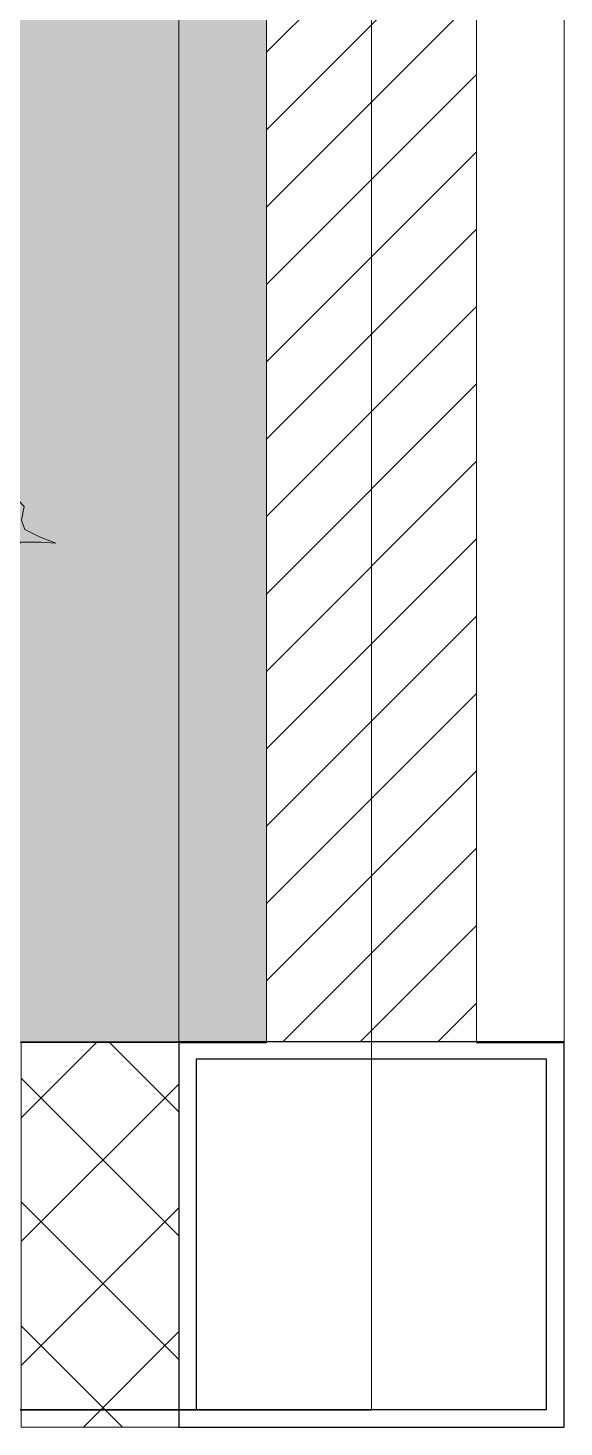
# Model space of a CAD drawing. Header units: millimetres. Extents: x 0 to 71617, y -15450 to 30894.
# Drawn here: x 70310 to 70617, y 13137 to 13936 of the extents above; entities that cross this region are included whole.
import ezdxf

# ---------------------------------------------------------------- set-up
doc = ezdxf.new("R2010")
doc.units = ezdxf.units.MM
doc.linetypes.add('HIDDEN', pattern=[0.375, 0.25, -0.125])
doc.layers.add('COL', color=5, linetype='Continuous')
for name, color, linetype, lineweight in [('Hatch', 8, 'Continuous', 5), ('LINE-DETAIL-SAKURA', 2, 'Continuous', 30), ('tree', 251, 'Continuous', 0), ('Wall Brick', 5, 'Continuous', 15)]:
    doc.layers.add(name, color=color, linetype=linetype, lineweight=lineweight)

# ---------------------------------------------------------------- blocks, each defined once
blk = doc.blocks.new('2D WALL G.F')
at = {"layer": 'Hatch', "color": 3, "linetype": 'HIDDEN', "elevation": 7.927912536312375}
blk.add_lwpolyline([(49999.99882652983, -10500), (39999.99882652995, -10500), (39999.99882652995, 5500), (49999.99882652983, 5500)], close=True, dxfattribs=at)
blk = doc.blocks.new('trees top 024')
at = {"color": 0}
for p, q in [((-1.515287709681818, 2.857804842584613), (-1.577289105986239, 2.629255639178965)), ((-1.48427431153036, 2.678938039919288), (-1.515287709681818, 2.857804842584613)), ((-1.12773453278178, 2.748483240955593), (-1.236243326314163, 2.71868904051162)), ((-0.8719311480288532, 2.539822237846309), (-1.12773453278178, 2.748483240955593)), ((-1.678050899980366, 2.678938039919288), (-1.771091094434741, 2.619298839030591)), ((-1.577289105986239, 2.629255639178965), (-1.678050899980366, 2.678938039919288)), ((-1.375765517997991, 2.659049839622938), (-1.48427431153036, 2.678938039919288)), ((-1.236243326314163, 2.71868904051162), (-1.375765517997991, 2.659049839622938)), ((-1.871852888428872, 2.629255639178965), (-2.019122079650938, 2.539822237846309)), ((-1.771091094434741, 2.619298839030591), (-1.871852888428872, 2.629255639178965)), ((-2.166391270873017, 2.529865437697936), (-2.267153064867134, 2.44043203636528)), ((-2.019122079650938, 2.539822237846309), (-2.166391270873017, 2.529865437697936)), ((-0.7789417535714627, 2.480183036957598), (-0.8719311480288532, 2.539822237846309)), ((-0.7014209581920596, 2.519934037549945), (-0.7789417535714627, 2.480183036957598)), ((-0.546404767431742, 2.470251636809621), (-0.7014209581920596, 2.519934037549945)), ((-2.267153064867134, 2.44043203636528), (-2.267153064867134, 2.360955435180969)), ((-0.5541517669699836, 2.37088683532896), (-0.546404767431742, 2.470251636809621)), ((-2.267153064867134, 2.360955435180969), (-2.344673860246541, 2.271522033848314)), ((-0.530885368356774, 2.301316234292287), (-0.5541517669699836, 2.37088683532896)), ((-2.654706241767173, 2.251633833551963), (-2.538450448696551, 2.192020032663649)), ((-2.484196051930368, 2.251633833551963), (-2.654706241767173, 2.251633833551963)), ((-2.344673860246541, 2.271522033848314), (-2.484196051930368, 2.251633833551963)), ((-0.3991101762111775, 2.162200432219294), (-0.530885368356774, 2.301316234292287)), ((-2.538450448696551, 2.192020032663649), (-2.460929653317159, 2.062835630738647)), ((-0.3216147808302736, 2.072767030886624), (-0.3991101762111775, 2.162200432219294)), ((-2.460929653317159, 2.062835630738647), (-2.530703449158313, 1.933651228813645)), ((-0.3060953817552949, 1.844217827480989), (-0.3216147808302736, 2.072767030886624)), ((-2.530703449158313, 1.933651228813645), (-2.608198844539228, 1.85414922762898)), ((-2.608198844539228, 1.85414922762898), (-2.592704845462752, 1.734921625852351)), ((-0.2363469859126219, 1.784604026592675), (-0.3060953817552949, 1.844217827480989)), ((-0.0425703974626046, 1.784604026592675), (-0.2363469859126219, 1.784604026592675)), ((-0.05806439653909479, 1.734921625852351), (0.0969517942212228, 1.794535426740666)), ((0.0969517942212228, 1.794535426740666), (-0.0425703974626046, 1.784604026592675)), ((-2.592704845462752, 1.734921625852351), (-2.615945844077476, 1.61566862407534)), ((-0.2285999863743804, 1.575917623483008), (-0.1975865882229222, 1.665351024815664)), ((-0.1975865882229222, 1.665351024815664), (-0.05806439653909479, 1.734921625852351)), ((1.562303106879465, 1.694662625252448), (1.523542709189769, 1.551813023123813)), ((1.581657905725837, 1.582877223586706), (1.562303106879465, 1.694662625252448)), ((-2.615945844077476, 1.61566862407534), (-2.716733038070089, 1.556054823187026)), ((-0.0871981948025855, 1.652016024616941), (-0.1647189901819885, 1.366342220360096)), ((-0.0484631971113707, 1.4284452212855), (-0.0871981948025855, 1.652016024616941)), ((1.460550712944386, 1.582877223586706), (1.402435516408321, 1.545615423031464)), ((1.523542709189769, 1.551813023123813), (1.460550712944386, 1.582877223586706)), ((1.649501301682047, 1.57045662340164), (1.581657905725837, 1.582877223586706)), ((1.736699496484629, 1.607718423956868), (1.649501301682047, 1.57045662340164)), ((1.804517492442365, 1.626336624234312), (1.736699496484629, 1.607718423956868)), ((1.964385082913509, 1.495907622290758), (1.804517492442365, 1.626336624234312)), ((-2.716733038070089, 1.556054823187026), (-2.623692843615714, 1.506372422446688)), ((-2.623692843615714, 1.506372422446688), (-2.577210846386262, 1.367256620373723)), ((-1.445539313839141, 1.536166622890661), (-1.46878031245387, 1.506372422446688)), ((-1.46878031245387, 1.506372422446688), (-1.422272915225921, 1.506372422446688)), ((-1.422272915225921, 1.506372422446688), (-1.445539313839141, 1.536166622890661)), ((-0.2053335877611637, 1.446733221558006), (-0.2285999863743804, 1.575917623483008)), ((0.3972305763231994, 1.515389422581052), (0.2615945844077423, 1.478127622025823)), ((0.7169657572655019, 1.254556818694354), (0.3972305763231994, 1.515389422581052)), ((1.247393925649526, 1.495907622290758), (1.155369731134591, 1.489710022198409)), ((1.339443520162934, 1.551813023123813), (1.247393925649526, 1.495907622290758)), ((1.402435516408321, 1.545615423031464), (1.339443520162934, 1.551813023123813)), ((2.022525679448066, 1.458645821735516), (1.964385082913509, 1.495907622290758)), ((-0.2906775826742667, 1.4284452212855), (-0.4069587757433801, 1.353921620175015)), ((-0.1647189901819885, 1.366342220360096), (-0.2906775826742667, 1.4284452212855)), ((-0.2501645850890348, 1.397482620824107), (-0.2053335877611637, 1.446733221558006)), ((0.0871981948025784, 1.403604020915324), (-0.0484631971113707, 1.4284452212855)), ((0.2615945844077423, 1.478127622025823), (0.0871981948025784, 1.403604020915324)), ((1.155369731134591, 1.489710022198409), (1.092377734889208, 1.433804621365354)), ((1.092377734889208, 1.433804621365354), (1.092377734889208, 1.384122220625031)), ((2.070963476560951, 1.483487022105678), (2.022525679448066, 1.458645821735516)), ((2.167864470785194, 1.452448221643166), (2.070963476560951, 1.483487022105678)), ((2.16301307107436, 1.390345220717762), (2.167864470785194, 1.452448221643166)), ((-2.577210846386262, 1.367256620373723), (-2.608198844539228, 1.238072218448721)), ((-0.5329173682356547, 1.366342220360096), (-0.7169911572639975, 1.254556818694354)), ((-0.4069587757433801, 1.353921620175015), (-0.5329173682356547, 1.366342220360096)), ((1.043939937776322, 1.328242219792358), (0.9567417429737404, 1.315821619607277)), ((1.092377734889208, 1.384122220625031), (1.043939937776322, 1.328242219792358)), ((2.177541870208383, 1.346860420069788), (2.16301307107436, 1.390345220717762)), ((2.259888665300135, 1.259916218774222), (2.177541870208383, 1.346860420069788)), ((-0.7169911572639975, 1.254556818694354), (-0.9010903462908324, 1.242136218509273)), ((0.8332469503346047, 1.180007817583487), (0.7169657572655019, 1.254556818694354)), ((0.9567417429737404, 1.315821619607277), (0.8501633493263121, 1.315821619607277)), ((0.8501633493263121, 1.315821619607277), (0.9228073449963929, 1.278559819052035)), ((0.9228073449963929, 1.278559819052035), (0.9597389427950915, 1.216990218134569)), ((2.308351862411499, 1.204036217941535), (2.259888665300135, 1.259916218774222)), ((-2.608198844539228, 1.238072218448721), (-2.569438446849531, 1.088999616227355)), ((-0.9010903462908324, 1.242136218509273), (-1.027048938783111, 1.130325416843164)), ((0.930122544560362, 1.229715618324192), (0.8332469503346047, 1.180007817583487)), ((1.123899133010386, 1.167587217398406), (0.930122544560362, 1.229715618324192)), ((1.114221733587208, 1.043381215547598), (1.123899133010386, 1.167587217398406)), ((2.318029261834674, 1.061161215812533), (2.308351862411499, 1.204036217941535)), ((-2.569438446849531, 1.088999616227355), (-2.484196051930368, 1.029385815339054)), ((-1.027048938783111, 1.130325416843164), (-1.027048938783111, 1.030960615362517)), ((-2.484196051930368, 1.029385815339054), (-2.460929653317159, 0.9498838141543757)), ((-1.027048938783111, 1.030960615362517), (-1.123924533008871, 0.9191752136967892)), ((1.143279331855233, 0.9564370142520175), (1.114221733587208, 1.043381215547598)), ((2.3616410592352, 1.02389941525729), (2.318029261834674, 1.061161215812533)), ((2.482748252016663, 1.02389941525729), (2.3616410592352, 1.02389941525729)), ((2.473045452594992, 0.9928606147947789), (2.569946446819245, 1.030122415350021)), ((2.569946446819245, 1.030122415350021), (2.482748252016663, 1.02389941525729)), ((-2.460929653317159, 0.9498838141543757), (-2.460929653317159, 0.8505190126737148)), ((-1.123924533008871, 0.9191752136967892), (-1.29832092261405, 0.8943340133266133)), ((1.307998322037218, 0.7825232116605036), (1.143279331855233, 0.9564370142520175)), ((2.366467058947549, 0.893495813314118), (2.38584725779241, 0.9493758141468049)), ((2.38584725779241, 0.9493758141468049), (2.473045452594992, 0.9928606147947789)), ((-2.460929653317159, 0.8505190126737148), (-2.336901460709811, 0.7909052117854145)), ((-1.29832092261405, 0.8943340133266133), (-1.511477709908906, 0.8943340133266133)), ((-1.511477709908906, 0.8943340133266133), (-1.366164318570259, 0.8197850122157462)), ((1.60588950428151, 0.8686546129439705), (1.591360705147501, 0.8500110126661582)), ((1.591360705147501, 0.8500110126661582), (1.62041830341553, 0.8500110126661582)), ((1.62041830341553, 0.8500110126661582), (1.60588950428151, 0.8686546129439705)), ((2.380995858081572, 0.8127492121109157), (2.366467058947549, 0.893495813314118)), ((-2.336901460709811, 0.7909052117854145), (-2.27490006440539, 0.7114032106007357)), ((-1.366164318570259, 0.8197850122157462), (-1.269263324346007, 0.6583172098096952)), ((1.404899316261471, 0.6707378099947761), (1.307998322037218, 0.7825232116605036)), ((2.327732061256345, 0.6202172092419715), (2.347086860102703, 0.7754874115556589)), ((2.347086860102703, 0.7754874115556589), (2.380995858081572, 0.8127492121109157)), ((-2.27490006440539, 0.7114032106007357), (-2.290394063481866, 0.5325364079354102)), ((1.424279515106321, 0.3850386057375346), (1.404899316261471, 0.6707378099947761)), ((-1.269263324346007, 0.6583172098096952), (-1.356461519148588, 0.49684940740363)), ((2.351938259813544, 0.5891530087790642), (2.327732061256345, 0.6202172092419715)), ((2.332558060968683, 0.5767324085939833), (2.351938259813544, 0.5891530087790642)), ((-2.290394063481866, 0.5325364079354102), (-2.344673860246541, 0.4033520060104081)), ((-2.344673860246541, 0.4033520060104081), (-2.24391206625241, 0.5027168074910691)), ((-2.24391206625241, 0.5027168074910691), (-2.143124872259797, 0.5722874085277567)), ((-2.143124872259797, 0.5722874085277567), (-2.065629476878886, 0.5523992082313924)), ((-2.065629476878886, 0.5523992082313924), (-1.972614682423007, 0.4530344067507315)), ((2.279268864144981, 0.4897882072984174), (2.303500462700658, 0.5208524077613106)), ((2.303500462700658, 0.5208524077613106), (2.332558060968683, 0.5767324085939833)), ((-1.972614682423007, 0.4530344067507315), (-1.856333489353894, 0.3636010054180758)), ((-1.356461519148588, 0.49684940740363), (-1.453362513372841, 0.3974592059226012)), ((2.206599468476405, 0.4773676071133366), (2.279268864144981, 0.4897882072984174)), ((2.279268864144981, 0.3904234058177565), (2.206599468476405, 0.4773676071133366)), ((-1.856333489353894, 0.3636010054180758), (-1.747824695821535, 0.3536696052700989)), ((-1.747824695821535, 0.3536696052700989), (-1.49204671106709, 0.2840990042334113)), ((-1.453362513372841, 0.3974592059226012), (-1.433982314527995, 0.2484120037016311)), ((1.511477709908903, 0.3105150046270353), (1.424279515106321, 0.3850386057375346)), ((2.090343675405801, 0.2786380041520289), (2.16301307107436, 0.3469386051697967)), ((2.16301307107436, 0.3469386051697967), (2.167864470785194, 0.3966464059105022)), ((2.167864470785194, 0.3966464059105022), (2.192070669342399, 0.4090670060955688)), ((2.192070669342399, 0.4090670060955688), (2.279268864144981, 0.3904234058177565)), ((-1.49204671106709, 0.2840990042334113), (-1.450593913537865, 0.1423924021218141)), ((1.753692095471788, 0.3105150046270353), (1.511477709908903, 0.3105150046270353)), ((1.734311896626942, 0.2484120037016311), (1.928088485076962, 0.3229356048121161)), ((1.928088485076962, 0.3229356048121161), (1.753692095471788, 0.3105150046270353)), ((2.051583277716102, 0.222732603318974), (2.090343675405801, 0.2786380041520289)), ((-1.433982314527995, 0.2484120037016311), (-1.463039912796024, 0.09936480148064675)), ((1.559915507021778, 0.1614678024060652), (1.734311896626942, 0.2484120037016311)), ((1.906244486378963, 0.1606296023935698), (1.96923648262435, 0.2103120031338932)), ((1.96923648262435, 0.2103120031338932), (2.051583277716102, 0.222732603318974)), ((-1.463039912796024, 0.09936480148064675), (-1.588998505288309, 0.0248412003701759)), ((1.521155109332078, 0.04968240074032337), (1.559915507021778, 0.1614678024060652)), ((1.539036708266256, 0.09636760143598622), (1.576831906013485, 0.08610600128308477)), ((1.576831906013485, 0.08610600128308477), (1.62041830341553, -0.06296660093828166)), ((1.62041830341553, -0.06296660093828166), (1.639798502260376, 0.08610600128308477)), ((1.639798502260376, 0.08610600128308477), (1.659178701105237, 0.1109472016532465)), ((1.659178701105237, 0.1109472016532465), (1.726996697062972, 0.1357884020234081)), ((1.726996697062972, 0.1357884020234081), (1.79966609273152, 0.1295654019306767)), ((1.79966609273152, 0.1295654019306767), (1.906244486378963, 0.1606296023935698)), ((-1.588998505288309, 0.0248412003701759), (-1.472742712217691, -0.03728720055562462)), ((0, 0), (-0.02908299826651728, -0.03728720055562462)), ((0.02905759826802168, -0.03728720055562462), (0, 0)), ((1.550212707600117, -0.1118108016661097), (1.521155109332078, 0.04968240074032337)), ((-1.472742712217691, -0.03728720055562462), (-1.414602115683135, -0.2111756031467564)), ((-0.02908299826651728, -0.03728720055562462), (0.02905759826802168, -0.03728720055562462)), ((1.482394711642385, -0.1863344027765947), (1.550212707600117, -0.1118108016661097)), ((-1.414602115683135, -0.2111756031467564), (-1.453362513372841, -0.3726434055528074)), ((1.443634313952675, -0.4968748074040121), (1.482394711642385, -0.1863344027765947)), ((-1.453362513372841, -0.3726434055528074), (-1.404899316261478, -0.5589778083294163)), ((1.492097511064042, -0.5589778083294163), (1.443634313952675, -0.4968748074040121)), ((-1.404899316261478, -0.5589778083294163), (-1.29832092261405, -0.6335014094399014)), ((1.453337113374346, -0.583819008699578), (1.492097511064042, -0.5589778083294163)), ((-1.29832092261405, -0.6335014094399014), (-1.269263324346007, -0.7328662109205482)), ((1.3951965168398, -0.6956044103653056), (1.453337113374346, -0.583819008699578)), ((-1.269263324346007, -0.7328662109205482), (-1.269263324346007, -0.8570722127713708)), ((1.346758719726918, -0.757707411290724), (1.3951965168398, -0.6956044103653056)), ((1.201419928389775, -0.7825486116608857), (1.346758719726918, -0.757707411290724)), ((1.346758719726918, -0.9564624142523996), (1.201419928389775, -0.7825486116608857)), ((-1.269263324346007, -0.8570722127713708), (-1.114247133585692, -0.931621213882238)), ((-1.114247133585692, -0.931621213882238), (-1.0367263382063, -1.030986015362899)), ((1.114221733587208, -1.043406615547966), (1.123899133010386, -0.9440418140673188)), ((1.123899133010386, -0.9440418140673188), (1.172362330121754, -0.9192006136971571)), ((1.172362330121754, -0.9192006136971571), (1.346758719726918, -0.9564624142523996)), ((-1.0367263382063, -1.030986015362899), (-1.056106537051146, -1.254556818694354)), ((0.9688829422500689, -1.180033217583869), (1.114221733587208, -1.043406615547966)), ((-0.9979659405165933, -1.291818619249597), (-0.8720073480243151, -1.204874417954031)), ((-0.8720073480243151, -1.204874417954031), (-0.7751317537985578, -1.229715618324192)), ((-0.7751317537985578, -1.229715618324192), (-0.6588505607294444, -1.353947020175383)), ((0.8913621468706694, -1.291818619249597), (0.9688829422500689, -1.180033217583869)), ((-1.056106537051146, -1.254556818694354), (-1.123924533008871, -1.416050021100787)), ((-1.123924533008871, -1.416050021100787), (-0.9979659405165933, -1.291818619249597)), ((0.6007099641948912, -1.416050021100787), (0.7266685566871729, -1.316659819619758)), ((0.7266685566871729, -1.316659819619758), (0.8913621468706694, -1.291818619249597)), ((-0.6588505607294444, -1.353947020175383), (-0.5135371693907977, -1.465732421841111)), ((-0.5135371693907977, -1.465732421841111), (-0.3778757774768486, -1.478153022026191)), ((-0.3778757774768486, -1.478153022026191), (-0.05814059653456027, -1.565097223321757)), ((0.1065783936474283, -1.515414822581434), (0.242214385562896, -1.465732421841111)), ((0.242214385562896, -1.465732421841111), (0.387553176900024, -1.478153022026191)), ((0.387553176900024, -1.478153022026191), (0.6007099641948912, -1.416050021100787)), ((-0.05814059653456027, -1.565097223321757), (0.02905759826802168, -1.863217027764094)), ((0.02905759826802168, -1.863217027764094), (0.06781799595773208, -1.565097223321757)), ((0.06781799595773208, -1.565097223321757), (0.1065783936474283, -1.515414822581434))]:
    blk.add_line(p, q, dxfattribs=at)
blk = doc.blocks.new('tree0002')
at = {"color": 0, "xscale": 500, "yscale": 500, "zscale": 500}
blk.add_blockref('trees top 024', (1737265.571300159, 70359.8734273375), dxfattribs=at)
blk = doc.blocks.new('LANDSCAPE SITE')
h = blk.add_hatch()
h.set_pattern_fill('AR-SAND', color=256, scale=5, angle=180.0000000000001, style=0)
h.set_pattern_definition([(217.5000000000001, (0, 0), (8.000156479920525, -244.7066186646712), [0, -193.04, 0, -215.9, 0, -206.375]), (187.5, (0, 0), (-224.7616415690009, -358.4125502841774), [0, -104.14, 0, -173.99, 0, -66.67500000000001]), (147.5000000000001, (156.21, 1.88983318762554e-13), (-395.496185120729, -0.7185923392733595), [0, -63.5, 0, -228.6, 0, -298.45]), (137.5000000000001, (156.21, 1.88983318762554e-13), (-381.7782262361485, -111.4646616286086), [0, -31.75, 0, -149.86, 0, -171.45])])
h.paths.add_polyline_path([(51940.00277042727, 15839.58842728788), (51400.00116197043, 15839.58842728788), (51400.00031500624, 110.0002462607808), (51940.00192346319, 110.0002462607808)])
at = {"elevation": -0.002679299760398379}
for points in [[(51400.00031500764, 110.0002462607808), (51940.00192346459, 110.0002905451693), (51940.00277042866, 15839.58847157238), (51400.00116197183, 15839.58842728788)], [(51940.00277042866, 15839.58842728788), (51400.00116197183, 15839.58842728788), (51400.00031500764, 110.0002462607808), (51940.00192346459, 110.0002462607808)]]:
    blk.add_lwpolyline(points, close=True, dxfattribs=at)
at = {"xscale": -0.1925586510379964, "yscale": 0.1925586510379964, "zscale": 0.1925586510379964, "rotation": 180}
blk.add_blockref('tree0002', (-282953.1345854885, 14042.77069188782, -0.009550537581305751), dxfattribs=at)
blk = doc.blocks.new('FENCE COLUMN')
at = {"layer": 'COL'}
for points in [[(-110, -110), (110, -110), (110, 110), (-110, 110)], [(-100, -100), (100, -100), (100, 100), (-100, 100)]]:
    blk.add_lwpolyline(points, close=True, dxfattribs=at)
blk = doc.blocks.new('FENCE1')
at = {"layer": 'Hatch'}
h = blk.add_hatch(dxfattribs=at)
h.set_pattern_fill('LINE', color=256, scale=250, angle=45, style=0)
h.set_pattern_definition([(45, (-109.9991415331606, -110), (-22.09708691207961, 22.09708691207961), [])])
h.paths.add_polyline_path([(110.0000000003492, 15959.58842728741), (1890.001173472388, 15959.58842728741), (1890.001173472388, 15839.58842728735), (110.0000000003492, 15839.58842728735)])
h.paths.add_polyline_path([(2110.001173472388, 15840.00000000051), (5871.874901552685, 15839.58842728741), (5871.874901552685, 15959.58842728747), (2110.001173472388, 15960.00000000057)])
h.paths.add_polyline_path([(6091.874901553034, 15959.58842728747), (9890.00000000035, 15959.58842728747), (9890.00000000035, 15839.58842728741), (6091.874901553034, 15839.58842728741)])
h.paths.add_polyline_path([(10110, 15959.58842728747), (13890.00000000035, 15959.58842728747), (13890.00000000035, 15839.58792937541), (10112.0000011411, 15839.58792937541)])
h.paths.add_polyline_path([(14110.00000000035, 15839.58842728741), (17890.00000000035, 15839.58842728741), (17890.00000000035, 15959.58842728747), (14110.00000000035, 15959.58842728747)])
h.paths.add_polyline_path([(18110.002346945, 15839.58758032328), (21890, 15839.58758032328), (21890, 15959.58842728747), (18110.002346945, 15959.58842728747)])
h.paths.add_polyline_path([(22110.00000000035, 15959.58842728747), (25890, 15959.58842728747), (25890, 15839.58842728741), (22110.00000000035, 15839.58842728741)])
h.paths.add_polyline_path([(26110.00000000035, 15839.58842728741), (29890.00000000035, 15839.58842728741), (29890.00000000035, 15959.58842728747), (26110.00000000035, 15959.58842728747)])
h.paths.add_polyline_path([(30110.00000000035, 15959.58842728747), (33890, 15959.58842728747), (33890, 15839.58758032328), (30110.00000000035, 15839.58758032328)])
h.paths.add_polyline_path([(34110, 15959.58842728747), (37890.00000000035, 15959.58842728747), (37890.00000000035, 15839.58787291055), (34110, 15839.58787291055)])
h.paths.add_polyline_path([(38110.00000000035, 15839.58842728741), (41890.0020204389, 15839.58842728747), (41890.0020204389, 15959.58842728753), (38110.00000000035, 15959.58842728747)])
h.paths.add_polyline_path([(42109.99999743339, 15839.58841445541), (45889.99999743339, 15839.58841445541), (45890, 15949.58842728747), (42110, 15949.58842728747)])
h.paths.add_polyline_path([(46110, 15839.58842728747), (49890.00000000035, 15839.58842728747), (49890.00000000035, 15959.58842728753), (46110, 15959.58842728753)])
h.paths.add_polyline_path([(50110.00000000035, 15839.58842728747), (51890.00169392827, 15839.58842728747), (51890.00169392827, 15959.58842728753), (50110.00000000035, 15959.58842728753)])
h.paths.add_polyline_path([(51940.00334729208, 10609.72561819176), (52060.00081415463, 10609.72561819176), (52060.00081415463, 15789.58842728753), (51940.00334729208, 15789.58842728753)])
h.paths.add_polyline_path([(51940.00081415428, 5509.862809095765), (52060.00081415463, 5509.862809095765), (52060.00081415463, 10389.72561819176), (51940.00081415428, 10389.72561819176)])
h.paths.add_polyline_path([(51940.00278193143, 110.0002905451693), (52060.00081415463, 110.0002905451693), (52060.00081415463, 5289.862809095765), (51940.00278193143, 5289.862809095765)])
h.paths.add_polyline_path([(-59.99914153292775, 5289.862809095765), (59.99914153316058, 5289.862809095765), (59.99914153316058, 110), (-59.99914153292775, 110)])
h.paths.add_polyline_path([(-59.99914153292775, 10389.72561819176), (59.99927425803617, 10389.72561819176), (59.99927425803617, 5509.862809095765), (-59.99914153292775, 5509.862809095765)])
h.paths.add_polyline_path([(-69.99914153292775, 15789.58842728741), (69.99914153292775, 15789.58842728741), (69.99914153292775, 10609.72561819176), (-69.99914153292775, 10609.72561819176)])
h = blk.add_hatch(dxfattribs=at)
h.set_pattern_fill('NET', color=256, scale=400, angle=135.0000000000001, style=0)
h.set_pattern_definition([(135.0000000000001, (-109.9991415331606, -110), (-35.35533905932733, -35.35533905932742), []), (225.0000000000001, (-109.9991415331606, -110), (35.35533905932742, -35.35533905932733), [])])
h.paths.add_polyline_path([(51800.0015114838, -109.998110544635), (51890.00081415463, -109.998110544635), (51890.00081415463, 110), (51800.0015114838, 110)])
at = {"layer": 'Hatch', "color": 3}
blk.add_lwpolyline([(52000.00000000233, -99.99999999935972), (42000.00000000244, -99.99999999935972), (42000.00000000244, 15900.00000000064), (52000.00000000233, 15900.00000000064)], close=True, dxfattribs=at)
at = {"layer": 'Hatch'}
for points, elevation in [([(51890.00084696442, 5289.322847199524), (51940.00278193143, 5289.322847199524), (51940.00278193143, 109.4603286489291), (51890.00084696442, 109.4603286489291)], -7.925233236551977), ([(52060.00081415463, 5289.322847199524), (52110.00081415463, 5289.322847199524), (52110.00081415463, 109.4600381037599), (52060.00081415463, 109.4600381037599)], -7.927912536312375)]:
    blk.add_lwpolyline(points, close=True, dxfattribs=dict(at, elevation=elevation))
at = {"layer": 'Wall Brick'}
for points, elevation in [([(51940.00278193143, 110.0002905451693), (52060.00081415463, 110.0002905451693), (52060.00081415463, 5289.862809095765), (51940.00278193143, 5289.862809095765)], -7.927912536312375), ([(51800.0015114838, -109.998110544635), (51890.00081415463, -109.998110544635), (51890.00081415463, 110), (51800.0015114838, 110)], -7.925233236551977)]:
    blk.add_lwpolyline(points, close=True, dxfattribs=dict(at, elevation=elevation))
at = {"layer": 'COL'}
blk.add_blockref('FENCE COLUMN', (52000.00081415463, 0, -7.925233236551977), dxfattribs=at)

msp = doc.modelspace()

# ---------------------------------------------------------------- block references
at = {"layer": 'LINE-DETAIL-SAKURA'}
msp.add_blockref('FENCE1', (18506.54544256272, 13247.13888073346, 15.85046647310395), dxfattribs=at)
at = {"layer": 'tree'}
msp.add_blockref('LANDSCAPE SITE', (18506.54630102956, 13246.72730802034), dxfattribs=at)
at = {"layer": 'Wall Brick', "color": 1}
msp.add_blockref('2D WALL G.F', (20506.54661603522, 23646.72730802099, -0.002679299760398379), dxfattribs=at)

doc.saveas('drawing.dxf')
